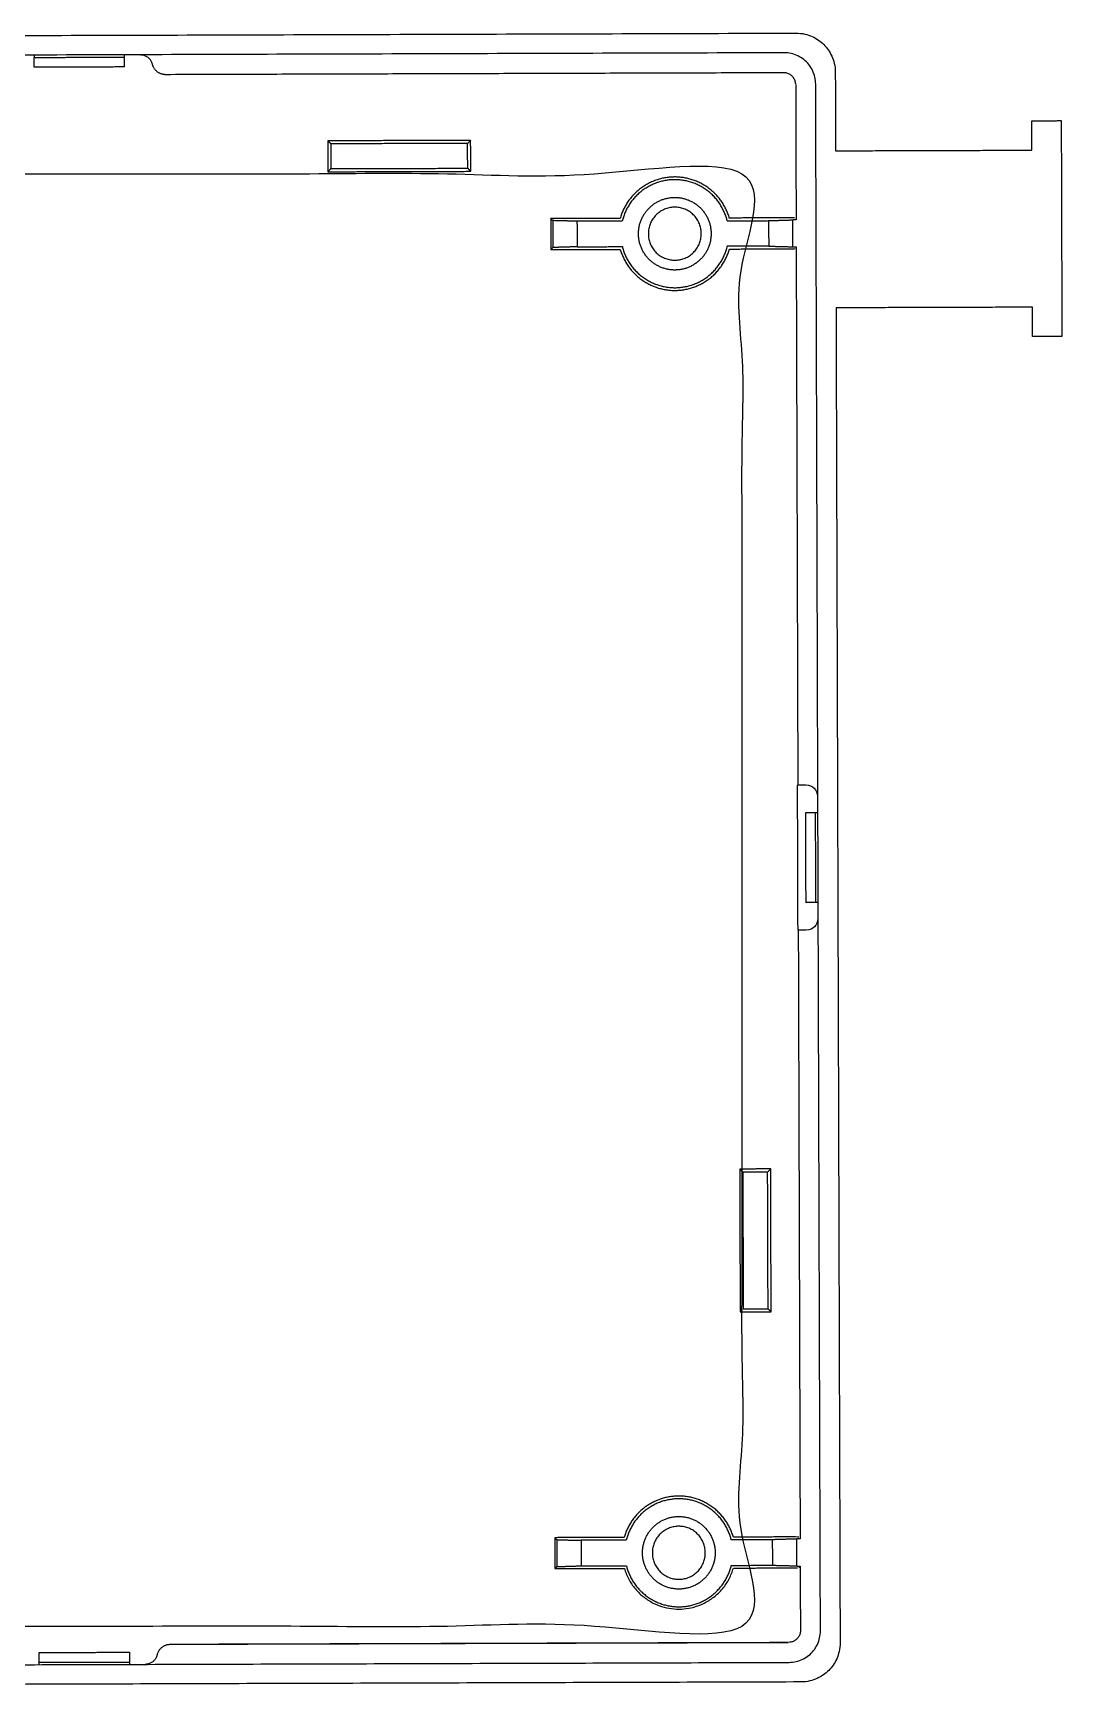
# Model space of a CAD drawing. Header units: millimetres. Extents: x -75 to 78, y 16 to 115.
# Drawn here: x 26.1 to 78.5, y 30.4 to 114.7 of the extents above; entities that cross this region are included whole.
import ezdxf

# ---------------------------------------------------------------- set-up
doc = ezdxf.new("R2010")
doc.units = ezdxf.units.MM
doc.layers.add('Make2D$可见线$曲线', color=18, linetype='Continuous', true_color=0x000000)

msp = doc.modelspace()

# ---------------------------------------------------------------- linework, layer by layer
at = {"layer": 'Make2D$可见线$曲线', "color": 7, "lineweight": -3, "true_color": 0xffffff}
for points, degree in [([(-61.091, 114.352), (1.909, 114.544), (64.909, 114.737)], 2), ([(64.909, 114.737), (65.242, 114.738), (65.765, 114.595), (66.354, 114.185), (66.767, 113.598), (66.914, 113.076), (66.915, 112.743)], 3), ([(64.312, 113.735), (1.912, 113.544), (-60.488, 113.354)], 2), ([(26.112, 113.613), (26.112, 113.556), (26.112, 113.498)], 2), ([(26.112, 113.498), (28.412, 113.505), (30.712, 113.512)], 2), ([(26.114, 112.998), (26.113, 113.248), (26.112, 113.498)], 2), ([(30.714, 113.012), (28.414, 113.005), (26.114, 112.998)], 2), ([(30.712, 113.512), (30.712, 113.57), (30.712, 113.627)], 2), ([(30.714, 113.012), (30.713, 113.262), (30.712, 113.512)], 2), ([(32.132, 113.155), (32.119, 113.208), (32.081, 113.307), (31.984, 113.438), (31.857, 113.538), (31.707, 113.601), (31.602, 113.615), (31.547, 113.615)], 3), ([(65.917, 112.14), (65.916, 112.261), (65.889, 112.496), (65.769, 112.837), (65.576, 113.143), (65.32, 113.398), (65.013, 113.59), (64.669, 113.709), (64.433, 113.735), (64.312, 113.735)], 3), ([(64.295, 112.715), (48.555, 112.667), (32.815, 112.619)], 2), ([(64.897, 112.136), (64.894, 112.197), (64.872, 112.316), (64.786, 112.478), (64.657, 112.607), (64.495, 112.691), (64.375, 112.713), (64.315, 112.715)], 3), ([(66.157, 33.34), (66.037, 72.74), (65.917, 112.14)], 2), ([(66.915, 112.743), (66.921, 110.742), (66.927, 108.742)], 2), ([(64.897, 112.117), (64.907, 108.674), (64.918, 105.232)], 2), ([(76.922, 110.272), (77.672, 110.275), (78.422, 110.277)], 2), ([(76.927, 108.773), (76.925, 109.523), (76.922, 110.272)], 2), ([(78.422, 110.277), (78.439, 104.777), (78.456, 99.277)], 2), ([(41.07, 109.249), (41.068, 108.738), (41.068, 108.213), (41.07, 107.674)], 3), ([(48.34, 109.271), (44.705, 109.26), (41.07, 109.249)], 2), ([(41.222, 109.097), (41.146, 109.173), (41.07, 109.249)], 2), ([(48.188, 109.118), (44.705, 109.107), (41.222, 109.097)], 2), ([(41.222, 109.097), (41.224, 108.464), (41.226, 107.832)], 2), ([(48.34, 109.271), (48.264, 109.195), (48.188, 109.118)], 2), ([(48.191, 107.853), (48.189, 108.486), (48.188, 109.118)], 2), ([(48.349, 107.696), (48.347, 108.236), (48.344, 108.76), (48.34, 109.271)], 3), ([(66.927, 108.742), (71.927, 108.757), (76.927, 108.773)], 2), ([(41.226, 107.832), (41.148, 107.753), (41.07, 107.674)], 2), ([(41.07, 107.674), (44.709, 107.685), (48.349, 107.696)], 2), ([(41.226, 107.832), (44.709, 107.842), (48.191, 107.853)], 2), ([(48.349, 107.696), (48.27, 107.775), (48.191, 107.853)], 2), ([(55.958, 105.299), (54.188, 105.293), (52.418, 105.288)], 2), ([(52.523, 105.184), (52.47, 105.236), (52.418, 105.288)], 2), ([(52.418, 105.288), (52.42, 104.498), (52.422, 103.709)], 2), ([(53.758, 105.152), (53.14, 105.168), (52.523, 105.184)], 2), ([(52.523, 105.184), (52.525, 104.499), (52.527, 103.814)], 2), ([(56.066, 105.16), (54.912, 105.156), (53.758, 105.152)], 2), ([(53.758, 105.152), (53.76, 104.502), (53.762, 103.852)], 2), ([(61.41, 105.176), (62.464, 105.179), (63.518, 105.182)], 2), ([(64.259, 105.324), (62.888, 105.32), (61.517, 105.316)], 2), ([(63.518, 105.182), (64.135, 105.202), (64.753, 105.221)], 2), ([(63.518, 105.182), (63.52, 104.532), (63.522, 103.882)], 2), ([(64.859, 105.316), (64.857, 105.319), (64.705, 105.323), (64.457, 105.325), (64.259, 105.324)], 3), ([(64.757, 103.851), (64.755, 104.536), (64.753, 105.221)], 2), ([(64.918, 105.232), (64.841, 105.232), (64.763, 105.231)], 2), ([(52.527, 103.814), (52.475, 103.761), (52.422, 103.709)], 2), ([(52.422, 103.709), (54.192, 103.714), (55.963, 103.72)], 2), ([(53.762, 103.852), (53.144, 103.833), (52.527, 103.814)], 2), ([(53.762, 103.852), (54.916, 103.856), (56.07, 103.86)], 2), ([(63.522, 103.882), (62.468, 103.879), (61.414, 103.876)], 2), ([(61.522, 103.737), (62.893, 103.741), (64.264, 103.745)], 2), ([(63.522, 103.882), (64.14, 103.867), (64.757, 103.851)], 2), ([(64.264, 103.745), (64.461, 103.746), (64.71, 103.749), (64.861, 103.754), (64.864, 103.757)], 3), ([(64.768, 103.841), (64.845, 103.841), (64.922, 103.841)], 2), ([(64.864, 103.757), (64.866, 103.76), (64.868, 103.763)], 2), ([(64.922, 103.841), (64.964, 90.139), (65.006, 76.437)], 2), ([(76.951, 100.773), (71.951, 100.757), (66.951, 100.742)], 2), ([(66.951, 100.742), (67.055, 66.742), (67.159, 32.743)], 2), ([(76.956, 99.273), (76.954, 100.023), (76.951, 100.773)], 2), ([(78.456, 99.277), (77.706, 99.275), (76.956, 99.273)], 2), ([(64.994, 75.937), (64.993, 76.103), (64.994, 76.31), (64.997, 76.437), (64.999, 76.437)], 3), ([(65.014, 69.537), (65.004, 72.737), (64.994, 75.937)], 2), ([(65.006, 76.437), (65.206, 76.437), (65.406, 76.438)], 2), ([(65.406, 76.438), (65.606, 76.439), (65.855, 76.288), (66.007, 76.04), (66.008, 75.84)], 3), ([(65.41, 75.038), (65.66, 75.039), (65.91, 75.039)], 2), ([(65.424, 70.438), (65.417, 72.738), (65.41, 75.038)], 2), ([(65.91, 75.039), (65.968, 75.04), (66.025, 75.04)], 2), ([(65.924, 70.439), (65.917, 72.739), (65.91, 75.039)], 2), ([(65.924, 70.439), (65.674, 70.439), (65.424, 70.438)], 2), ([(66.02, 70.44), (65.972, 70.44), (65.924, 70.439)], 2), ([(65.021, 69.037), (65.019, 69.037), (65.016, 69.163), (65.014, 69.37), (65.014, 69.537)], 3), ([(66.027, 69.64), (66.027, 69.44), (65.876, 69.191), (65.628, 69.039), (65.428, 69.038)], 3), ([(65.428, 69.038), (65.228, 69.037), (65.028, 69.037)], 2), ([(65.028, 69.037), (65.076, 53.534), (65.123, 38.032)], 2), ([(63.625, 56.872), (62.835, 56.87), (62.046, 56.867)], 2), ([(62.156, 56.757), (62.101, 56.812), (62.046, 56.867)], 2), ([(62.046, 56.867), (62.057, 53.228), (62.068, 49.588)], 2), ([(63.468, 56.714), (62.836, 56.713), (62.203, 56.711)], 2), ([(62.203, 56.711), (62.214, 53.228), (62.225, 49.746)], 2), ([(63.625, 56.872), (63.547, 56.793), (63.468, 56.714)], 2), ([(63.49, 49.749), (63.479, 53.232), (63.468, 56.714)], 2), ([(63.647, 49.593), (63.636, 53.232), (63.625, 56.872)], 2), ([(62.225, 49.746), (62.857, 49.747), (63.49, 49.749)], 2), ([(63.49, 49.749), (63.568, 49.671), (63.647, 49.593)], 2), ([(62.17, 49.691), (62.119, 49.639), (62.068, 49.588)], 2), ([(62.068, 49.588), (62.858, 49.59), (63.647, 49.593)], 2), ([(56.163, 38.099), (54.393, 38.094), (52.623, 38.088)], 2), ([(52.623, 38.088), (52.675, 38.036), (52.728, 37.984)], 2), ([(52.623, 38.088), (52.623, 37.906), (52.624, 37.724)], 2), ([(52.728, 37.984), (52.73, 37.299), (52.732, 36.614)], 2), ([(52.728, 37.984), (53.345, 37.968), (53.963, 37.953)], 2), ([(56.271, 37.96), (55.117, 37.956), (53.963, 37.953)], 2), ([(53.963, 37.953), (53.965, 37.303), (53.967, 36.653)], 2), ([(63.723, 37.983), (62.669, 37.979), (61.615, 37.976)], 2), ([(64.464, 38.125), (63.093, 38.12), (61.722, 38.116)], 2), ([(64.958, 38.021), (64.341, 38.002), (63.723, 37.983)], 2), ([(63.727, 36.683), (63.725, 37.333), (63.723, 37.983)], 2), ([(65.064, 38.116), (65.062, 38.119), (64.91, 38.123), (64.662, 38.125), (64.464, 38.125)], 3), ([(64.962, 36.651), (64.96, 37.336), (64.958, 38.021)], 2), ([(65.123, 38.032), (65.046, 38.032), (64.968, 38.032)], 2), ([(52.624, 37.724), (52.625, 37.314), (52.627, 36.91), (52.63, 36.512)], 3), ([(52.732, 36.614), (52.681, 36.563), (52.63, 36.512)], 2), ([(52.63, 36.512), (54.4, 36.517), (56.17, 36.522)], 2), ([(52.732, 36.614), (53.349, 36.633), (53.967, 36.653)], 2), ([(53.967, 36.653), (55.121, 36.656), (56.275, 36.66)], 2), ([(56.17, 36.522), (56.225, 36.334), (56.371, 35.971), (56.715, 35.46), (57.164, 35.033), (57.67, 34.723), (58.193, 34.531), (58.71, 34.446), (59.191, 34.446), (59.708, 34.534), (60.232, 34.729), (60.738, 35.042), (61.186, 35.473), (61.527, 35.986), (61.671, 36.35), (61.725, 36.539)], 3), ([(61.619, 36.676), (62.673, 36.679), (63.727, 36.683)], 2), ([(61.725, 36.539), (63.098, 36.544), (64.471, 36.548)], 2), ([(63.727, 36.683), (64.345, 36.667), (64.962, 36.651)], 2), ([(64.471, 36.548), (64.522, 36.548), (64.622, 36.549), (64.767, 36.55), (64.89, 36.552), (64.956, 36.554), (64.984, 36.555)], 3), ([(64.973, 36.641), (65.05, 36.641), (65.127, 36.642)], 2), ([(65.104, 36.607), (65.087, 36.584), (65.071, 36.56)], 2), ([(65.127, 36.642), (65.132, 34.999), (65.137, 33.357)], 2), ([(65.137, 33.337), (65.135, 33.277), (65.114, 33.157), (65.029, 32.995), (64.9, 32.865), (64.739, 32.78), (64.619, 32.757), (64.559, 32.755)], 3), ([(64.562, 31.735), (64.683, 31.736), (64.919, 31.763), (65.26, 31.883), (65.566, 32.076), (65.821, 32.332), (66.013, 32.639), (66.131, 32.983), (66.157, 33.219), (66.157, 33.34)], 3), ([(26.36, 32.238), (28.66, 32.245), (30.96, 32.252)], 2), ([(26.362, 31.738), (26.361, 31.988), (26.36, 32.238)], 2), ([(30.96, 32.252), (30.961, 32.002), (30.962, 31.752)], 2), ([(31.797, 31.655), (31.852, 31.655), (31.957, 31.67), (32.107, 31.734), (32.233, 31.834), (32.329, 31.966), (32.367, 32.065), (32.38, 32.118)], 3), ([(33.059, 32.664), (48.799, 32.712), (64.539, 32.76)], 2), ([(33.059, 32.659), (48.799, 32.707), (64.539, 32.755)], 2), ([(67.159, 32.743), (67.16, 32.41), (67.017, 31.887), (66.607, 31.298), (66.02, 30.884), (65.499, 30.738), (65.165, 30.737)], 3), ([(-33.837, 31.435), (15.362, 31.585), (64.562, 31.735)], 2), ([(26.362, 31.738), (28.662, 31.745), (30.962, 31.752)], 2), ([(26.362, 31.623), (26.362, 31.681), (26.362, 31.738)], 2), ([(30.962, 31.752), (30.962, 31.695), (30.962, 31.638)], 2), ([(65.165, 30.737), (15.665, 30.586), (-33.834, 30.435)], 2)]:
    msp.add_open_spline(points, degree=degree, dxfattribs=at)
for points, weights in [([(32.815, 112.619), (32.262, 112.617), (32.132, 113.155)], [1, 0.784475707951, 1]), ([(64.348, 112.707), (64.322, 112.709), (64.295, 112.709)], [0.96308205473, 0.978539759328, 0.996179524708]), ([(32.38, 32.118), (32.506, 32.657), (33.059, 32.659)], [1, 0.784475518453, 1])]:
    msp.add_rational_spline(points, weights, degree=2, dxfattribs=at)
at = {"layer": 'Make2D$可见线$曲线', "color": 3, "lineweight": -3, "true_color": 0x00ff00}
msp.add_open_spline([(-57.844, 33.571), (2.156, 33.571), (62.156, 33.571), (62.156, 70.571), (62.156, 107.571), (2.156, 107.571), (-57.844, 107.571), (-57.844, 70.571), (-57.844, 33.571)], degree=2, knots=[0, 0, 0, 120, 120, 194, 194, 314, 314, 388, 388, 388], dxfattribs=at)
at = {"layer": 'Make2D$可见线$曲线', "color": 7, "lineweight": -3, "true_color": 0xffffff}
for points, weights, knots in [([(61.517, 105.316), (60.914, 107.414), (58.731, 107.407), (56.548, 107.401), (55.958, 105.299)], [1, 0.797892851386, 1, 0.797892851386, 1], [-7.478446, -7.478446, -7.478446, -3.739223, -3.739223, 0, 0, 0]), ([(61.41, 105.176), (60.893, 107.274), (58.731, 107.268), (56.57, 107.261), (56.066, 105.16)], [1, 0.786245393107, 1, 0.786245393107, 1], [0, 0, 0, 3.66348, 3.66348, 7.32696, 7.32696, 7.32696]), ([(56.901, 104.313), (56.816, 105.074), (57.295, 105.673), (57.773, 106.271), (58.535, 106.356), (59.296, 106.441), (59.895, 105.963), (60.494, 105.484), (60.578, 104.723)], [1, 0.9238792055, 1, 0.9238792055, 1, 0.9238792055, 1, 0.9238792055, 1], [-5.811956, -5.811956, -5.811956, -4.358967, -4.358967, -2.905978, -2.905978, -1.452989, -1.452989, 0, 0, 0]), ([(60.578, 104.723), (60.663, 103.961), (60.185, 103.363), (59.706, 102.764), (58.945, 102.679), (58.183, 102.594), (57.585, 103.073), (56.986, 103.551), (56.901, 104.313)], [1, 0.923879207723, 1, 0.923879207723, 1, 0.923879207723, 1, 0.923879207723, 1], [-5.811956, -5.811956, -5.811956, -4.358967, -4.358967, -2.905978, -2.905978, -1.452989, -1.452989, 0, 0, 0]), ([(55.963, 103.72), (56.566, 101.621), (58.749, 101.628), (60.932, 101.635), (61.522, 103.737)], [1, 0.797892851385, 1, 0.797892851385, 1], [-7.478446, -7.478446, -7.478446, -3.739223, -3.739223, 0, 0, 0]), ([(56.07, 103.86), (56.587, 101.761), (58.748, 101.768), (60.909, 101.774), (61.414, 103.876)], [1, 0.786245393107, 1, 0.786245393107, 1], [0, 0, 0, 3.66348, 3.66348, 7.32696, 7.32696, 7.32696]), ([(61.722, 38.116), (61.119, 40.214), (58.936, 40.208), (56.753, 40.201), (56.163, 38.099)], [1, 0.797892851385, 1, 0.797892851385, 1], [-7.478446, -7.478446, -7.478446, -3.739223, -3.739223, 0, 0, 0]), ([(61.615, 37.976), (61.098, 40.075), (58.937, 40.068), (56.775, 40.061), (56.271, 37.96)], [1, 0.786245393105, 1, 0.786245393105, 1], [0, 0, 0, 3.66348, 3.66348, 7.32696, 7.32696, 7.32696]), ([(57.106, 37.113), (57.021, 37.875), (57.5, 38.473), (57.978, 39.072), (58.74, 39.157), (59.502, 39.242), (60.1, 38.763), (60.699, 38.285), (60.784, 37.523)], [1, 0.923879206286, 1, 0.923879206286, 1, 0.923879206286, 1, 0.923879206286, 1], [-5.811956, -5.811956, -5.811956, -4.358967, -4.358967, -2.905978, -2.905978, -1.452989, -1.452989, 0, 0, 0]), ([(60.784, 37.523), (60.869, 36.761), (60.39, 36.163), (59.912, 35.564), (59.15, 35.479), (58.388, 35.394), (57.79, 35.873), (57.191, 36.351), (57.106, 37.113)], [1, 0.923879206937, 1, 0.923879206937, 1, 0.923879206937, 1, 0.923879206937, 1], [-5.811956, -5.811956, -5.811956, -4.358967, -4.358967, -2.905978, -2.905978, -1.452989, -1.452989, 0, 0, 0]), ([(56.275, 36.66), (56.792, 34.561), (58.953, 34.568), (61.115, 34.575), (61.619, 36.676)], [1, 0.786245393107, 1, 0.786245393107, 1], [0, 0, 0, 3.66348, 3.66348, 7.32696, 7.32696, 7.32696])]:
    msp.add_rational_spline(points, weights, degree=2, knots=knots, dxfattribs=at)
at = {"layer": 'Make2D$可见线$曲线', "color": 5, "lineweight": -3, "true_color": 0x0000ff}
for points, weights, knots in [([(60.081, 104.675), (59.94, 105.871), (58.736, 105.868), (57.531, 105.864), (57.398, 104.667)], [1, 0.746164044327, 1, 0.746164044327, 1], [4.241523, 4.241523, 4.241523, 6.208512, 6.208512, 8.175501, 8.175501, 8.175501]), ([(57.399, 104.36), (57.539, 103.164), (58.744, 103.168), (59.948, 103.171), (60.082, 104.369)], [1, 0.746164044327, 1, 0.746164044327, 1], [8.483046, 8.483046, 8.483046, 10.450034, 10.450034, 12.417023, 12.417023, 12.417023]), ([(60.286, 37.475), (60.145, 38.672), (58.941, 38.668), (57.736, 38.664), (57.603, 37.467)], [1, 0.746164044331, 1, 0.746164044331, 1], [0, 0, 0, 1.966989, 1.966989, 3.933978, 3.933978, 3.933978]), ([(57.604, 37.161), (57.745, 35.964), (58.949, 35.968), (60.154, 35.972), (60.287, 37.169)], [1, 0.746164044328, 1, 0.746164044328, 1], [4.241523, 4.241523, 4.241523, 6.208512, 6.208512, 8.175501, 8.175501, 8.175501])]:
    msp.add_rational_spline(points, weights, degree=2, knots=knots, dxfattribs=at)
for points in [[(57.398, 104.667), (57.398, 104.616), (57.399, 104.514), (57.399, 104.412), (57.399, 104.36)], [(60.082, 104.369), (60.081, 104.419), (60.081, 104.521), (60.081, 104.624), (60.081, 104.675)], [(57.603, 37.467), (57.604, 37.416), (57.604, 37.314), (57.604, 37.212), (57.604, 37.161)], [(60.287, 37.169), (60.286, 37.22), (60.286, 37.322), (60.286, 37.424), (60.286, 37.475)]]:
    msp.add_open_spline(points, degree=3, dxfattribs=at)

doc.saveas('drawing.dxf')
